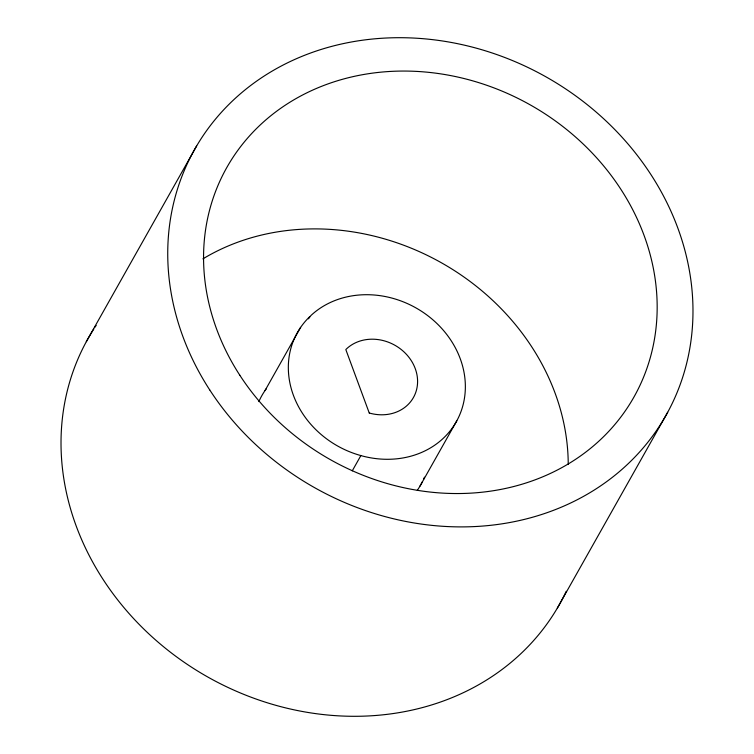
<?xml version="1.0" encoding="UTF-8"?>
<svg xmlns="http://www.w3.org/2000/svg" width="754" height="754" viewBox="0 0 754 754"><rect width="100%" height="100%" fill="white"/><g stroke="black" fill="none" stroke-linecap="round" stroke-linejoin="round"><path stroke-width="1.13" d="M86.305 341.713L196.681 145.871M265.05 390.515L300.629 327.377M308.471 318.819L310.931 315.511A91.036 79.311 29.4 0 1 460.242 358.706A91.036 79.311 29.4 0 1 362.863 456.123L360.874 455.576A90.65 78.972 29.4 0 1 293.429 395.369A90.65 78.972 29.4 0 1 309.611 316.784M352.269 470.845L360.874 455.576M420.006 486.094L456.811 420.789M557.319 608.129L667.695 412.287M422.391 481.712A91.036 79.311 29.4 0 1 417.311 490.289M424.445 477.178A91.036 79.311 29.4 0 1 423.456 479.469M258.848 401.58A90.65 78.972 29.4 0 1 266.388 388.64M566.235 591.296A270.601 235.748 29.4 0 1 209.593 678.025A270.601 235.748 29.4 0 1 93.835 328.961M94.985 327.189A270.601 235.748 29.4 0 1 96.154 325.417M202.892 258.876A233.693 203.599 29.4 0 1 441.222 262.675A233.693 203.599 29.4 0 1 568.233 464.417M369.253 413.003L345.813 349.554A41.828 36.437 29.4 0 1 397.424 346.783A41.828 36.437 29.4 0 1 414.992 394.37A41.828 36.437 29.4 0 1 369.253 413.003M209.725 389.912A270.601 235.748 29.4 0 0 664.038 418.724A270.601 235.748 29.4 0 0 417.32 38.266A270.601 235.748 29.4 0 0 209.725 389.912M239.819 375.238A233.693 203.599 29.4 0 0 632.172 400.12A233.693 203.599 29.4 0 0 419.092 71.545A233.693 203.599 29.4 0 0 239.819 375.238"/></g></svg>
